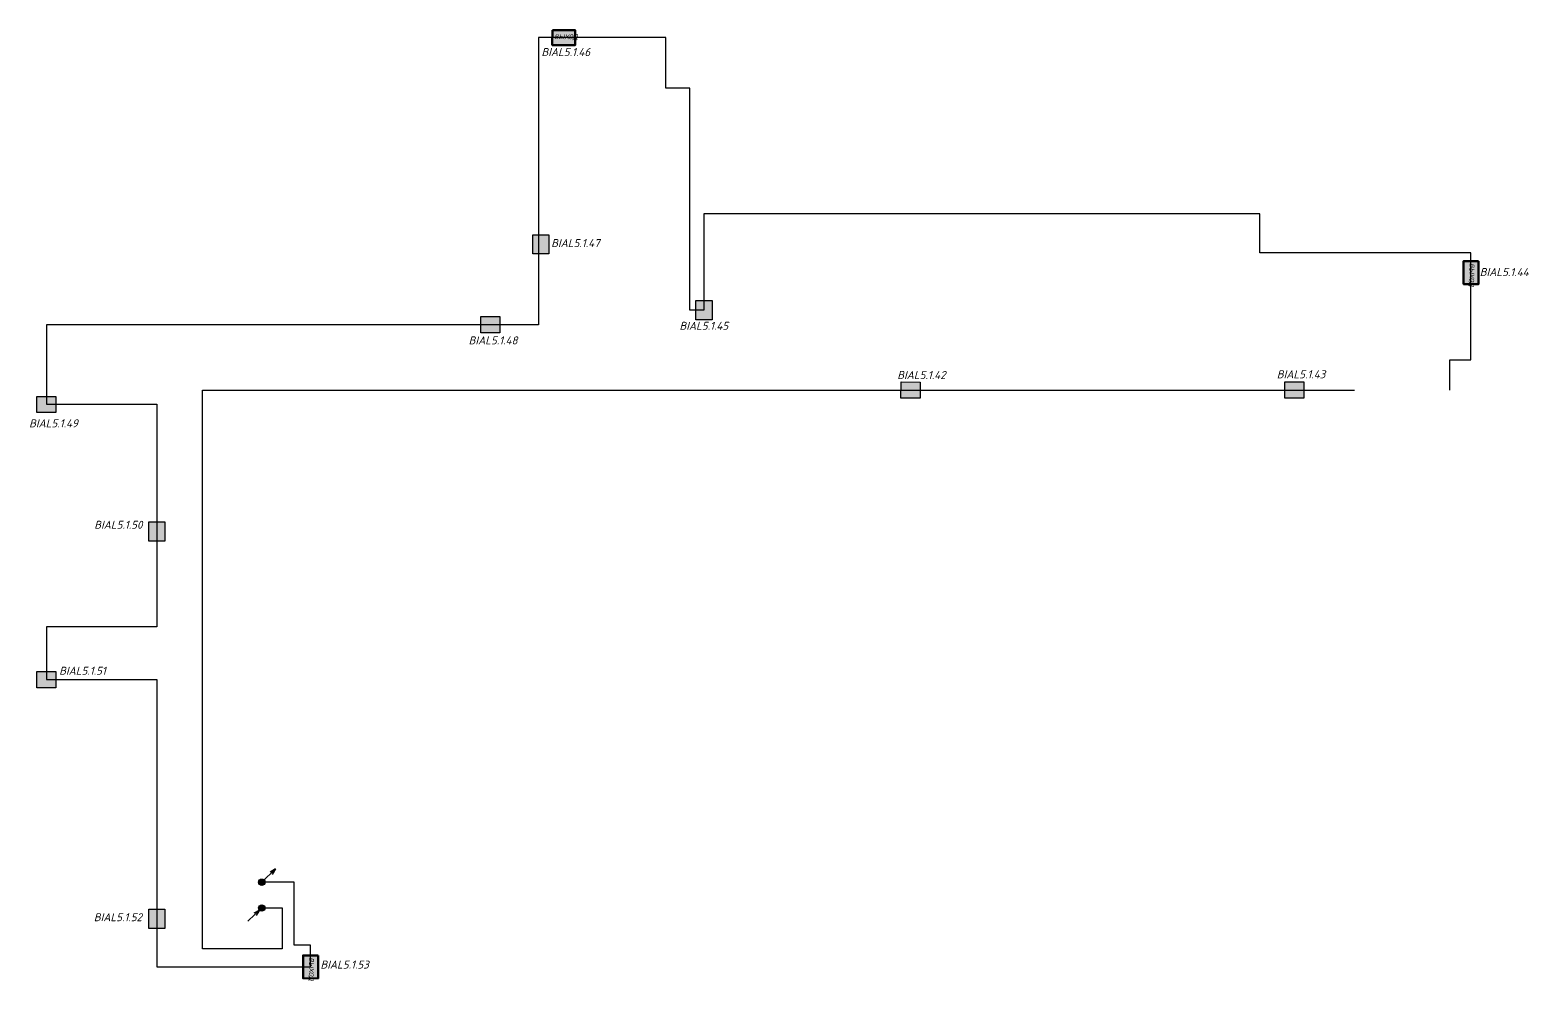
# Model space of a CAD drawing. Extents: x -152830 to 1281226, y -304852 to -2349.
# Drawn here: x 580527 to 627370, y -232420 to -202761 of the extents above; entities that cross this region are included whole.
import ezdxf

# ---------------------------------------------------------------- set-up
doc = ezdxf.new("R2010")
doc.units = 0
doc.header["$LTSCALE"] = 100
doc.linetypes.add('ACAD_ISO02W100', pattern=[15, 12, -3])
for name, color, linetype, lineweight in [('00-Штамп', 7, 'Continuous', 0), ('cc_ПС', 6, 'пс  -V-V-V-V-V-V-V-', 30), ('Радио', 5, 'Continuous', 30)]:
    doc.layers.add(name, color=color, linetype=linetype, lineweight=lineweight)
doc.layers.add('_СОУЭ Оповещение_световое', color=1, linetype='Continuous')
doc.layers.add('ODG - Проводка', color=3, linetype='Continuous')
doc.styles.add('OlympDesign', font='isocpeui.ttf', dxfattribs={"height": 250})
doc.styles.get("Standard").update_dxf_attribs({"font": 'arial.ttf'})
doc.linetypes.add('пс  -V-V-V-V-V-V-V-', pattern='A,20,-0.2,["V",Standard,S=3,R=0,X=1,Y=-1.5],-5', length=25.2)

# ---------------------------------------------------------------- blocks, each defined once
blk = doc.blocks.new('*U165')
at = {"linetype": 'Continuous', "lineweight": 20, "true_color": 0xffffff}
h = blk.add_hatch(color=7, dxfattribs=at)
h.dxf.hatch_style = 1
h.paths.add_polyline_path([(-15, 709), (-15, -223), (1418, -210), (1418, 722)])
at = {"color": 1, "linetype": 'Continuous', "lineweight": 50}
blk.add_lwpolyline([(-15, 709), (1418, 722), (1418, -210), (-15, -223)], close=True, dxfattribs=at)
at = {"color": 1, "linetype": 'Continuous', "lineweight": 30, "insert": (100, 455), "char_height": 300, "attachment_point": 1, "style": 'OlympDesign'}
blk.add_mtext_dynamic_manual_height_columns('ВЫХОД', width=642.49, gutter_width=25, heights=[0], dxfattribs=at)
at = {"style": 'OlympDesign'}
blk.add_attdef('НУМЕРАЦИЯ', (908, 798), '', height=500, rotation=90, dxfattribs=at)
at = {"color": 6, "lineweight": 20, "style": 'OlympDesign', "flags": 1}
for tag, p in [('ПОМЕЩЕНИЕ', (1645, -43)), ('ИД', (2550, -400))]:
    blk.add_attdef(tag, p, '', height=250, dxfattribs=at)
blk = doc.blocks.new('*U162')
at = {"linetype": 'Continuous', "lineweight": 20, "true_color": 0xffffff}
h = blk.add_hatch(color=7, dxfattribs=at)
h.dxf.hatch_style = 1
h.paths.add_polyline_path([(-15, 709), (-15, -223), (1418, -210), (1418, 722)])
at = {"color": 1, "linetype": 'Continuous', "lineweight": 50}
blk.add_lwpolyline([(-15, 709), (1418, 722), (1418, -210), (-15, -223)], close=True, dxfattribs=at)
at = {"color": 1, "linetype": 'Continuous', "lineweight": 30, "insert": (100, 455), "char_height": 300, "attachment_point": 1, "style": 'OlympDesign'}
blk.add_mtext_dynamic_manual_height_columns('ВЫХОД', width=642.49, gutter_width=25, heights=[0], dxfattribs=at)
at = {"style": 'OlympDesign'}
blk.add_attdef('НУМЕРАЦИЯ', (-683, -914), '', height=500, rotation=90, dxfattribs=at)
at = {"color": 6, "lineweight": 20, "style": 'OlympDesign', "flags": 1}
for tag, p in [('ПОМЕЩЕНИЕ', (1645, -43)), ('ИД', (2550, -400))]:
    blk.add_attdef(tag, p, '', height=250, dxfattribs=at)
blk = doc.blocks.new('*U228')
at = {"linetype": 'Continuous', "lineweight": 20, "true_color": 0xffffff}
h = blk.add_hatch(color=7, dxfattribs=at)
h.dxf.hatch_style = 1
h.paths.add_polyline_path([(-15, 709), (-15, -223), (1418, -210), (1418, 722)])
at = {"color": 1, "linetype": 'Continuous', "lineweight": 50}
blk.add_lwpolyline([(-15, 709), (1418, 722), (1418, -210), (-15, -223)], close=True, dxfattribs=at)
at = {"color": 1, "linetype": 'Continuous', "lineweight": 30, "insert": (100, 455), "char_height": 300, "attachment_point": 1, "style": 'OlympDesign'}
blk.add_mtext_dynamic_manual_height_columns('ВЫХОД', width=642.49, gutter_width=25, heights=[0], dxfattribs=at)
at = {"style": 'OlympDesign'}
blk.add_attdef('НУМЕРАЦИЯ', (802, 866), '', height=500, rotation=90, dxfattribs=at)
at = {"color": 6, "lineweight": 20, "style": 'OlympDesign', "flags": 1}
for tag, p in [('ПОМЕЩЕНИЕ', (1645, -43)), ('ИД', (2550, -400))]:
    blk.add_attdef(tag, p, '', height=250, dxfattribs=at)
blk = doc.blocks.new('*U230')
at = {"linetype": 'Continuous', "lineweight": 20, "true_color": 0xffffff}
h = blk.add_hatch(color=7, dxfattribs=at)
h.dxf.hatch_style = 1
h.paths.add_polyline_path([(200, -972), (200, 39), (-994, 39), (-994, -972)])
at = {"color": 1, "linetype": 'Continuous', "lineweight": 30}
blk.add_lwpolyline([(-992, 40), (202, 40), (202, -972), (-992, -972)], close=True, dxfattribs=at)
blk.add_lwpolyline([(124, -448, 0, 244, 0), (-364, -448, 0, 0, 0), (-890, -448, 0, 0, 0)], format="xyseb", dxfattribs=at)
at = {"style": 'OlympDesign'}
blk.add_attdef('НУМЕРАЦИЯ', (404, -158), '', height=500, dxfattribs=at)
at = {"color": 6, "lineweight": 20, "style": 'OlympDesign', "flags": 1}
for tag, p in [('ПОМЕЩЕНИЕ', (1645, -43)), ('ИД', (2550, -400))]:
    blk.add_attdef(tag, p, '', height=250, dxfattribs=at)
at = {"color": 2, "linetype": 'Continuous', "lineweight": 30, "style": 'OlympDesign', "width": 0.8, "flags": 1}
blk.add_attdef('ID', (2010, -411), '', height=250, dxfattribs=at)
blk = doc.blocks.new('*U232')
at = {"linetype": 'Continuous', "lineweight": 20, "true_color": 0xffffff}
h = blk.add_hatch(color=7, dxfattribs=at)
h.dxf.hatch_style = 1
h.paths.add_polyline_path([(200, -972), (200, 39), (-994, 39), (-994, -972)])
at = {"color": 1, "linetype": 'Continuous', "lineweight": 30}
blk.add_lwpolyline([(-992, 40), (202, 40), (202, -972), (-992, -972)], close=True, dxfattribs=at)
blk.add_lwpolyline([(124, -448, 0, 244, 0), (-364, -448, 0, 0, 0), (-890, -448, 0, 0, 0)], format="xyseb", dxfattribs=at)
at = {"color": 6, "lineweight": 20, "style": 'OlympDesign', "flags": 1}
for tag, p in [('ПОМЕЩЕНИЕ', (1645, -43)), ('ИД', (2550, -400))]:
    blk.add_attdef(tag, p, '', height=250, dxfattribs=at)
at = {"color": 2, "linetype": 'Continuous', "lineweight": 30, "style": 'OlympDesign', "width": 0.8, "flags": 1}
blk.add_attdef('ID', (2010, -411), '', height=250, dxfattribs=at)
at = {"style": 'OlympDesign'}
blk.add_attdef('НУМЕРАЦИЯ', (-1474, -1893), '', height=500, dxfattribs=at)
blk = doc.blocks.new('*U231')
at = {"linetype": 'Continuous', "lineweight": 20, "true_color": 0xffffff}
h = blk.add_hatch(color=7, dxfattribs=at)
h.dxf.hatch_style = 1
h.paths.add_polyline_path([(200, -972), (200, 39), (-994, 39), (-994, -972)])
at = {"color": 1, "linetype": 'Continuous', "lineweight": 30}
blk.add_lwpolyline([(-992, 40), (202, 40), (202, -972), (-992, -972)], close=True, dxfattribs=at)
blk.add_lwpolyline([(124, -448, 0, 244, 0), (-364, -448, 0, 0, 0), (-890, -448, 0, 0, 0)], format="xyseb", dxfattribs=at)
at = {"color": 6, "lineweight": 20, "style": 'OlympDesign', "flags": 1}
for tag, p in [('ПОМЕЩЕНИЕ', (1645, -43)), ('ИД', (2550, -400))]:
    blk.add_attdef(tag, p, '', height=250, dxfattribs=at)
at = {"color": 2, "linetype": 'Continuous', "lineweight": 30, "style": 'OlympDesign', "width": 0.8, "flags": 1}
blk.add_attdef('ID', (2010, -411), '', height=250, dxfattribs=at)
at = {"style": 'OlympDesign'}
blk.add_attdef('НУМЕРАЦИЯ', (-566, -4381), '', height=500, dxfattribs=at)
blk = doc.blocks.new('*U229')
at = {"linetype": 'Continuous', "lineweight": 20, "true_color": 0xffffff}
h = blk.add_hatch(color=7, dxfattribs=at)
h.dxf.hatch_style = 1
h.paths.add_polyline_path([(200, -972), (200, 39), (-994, 39), (-994, -972)])
at = {"color": 1, "linetype": 'Continuous', "lineweight": 30}
blk.add_lwpolyline([(-992, 40), (202, 40), (202, -972), (-992, -972)], close=True, dxfattribs=at)
blk.add_lwpolyline([(124, -448, 0, 244, 0), (-364, -448, 0, 0, 0), (-890, -448, 0, 0, 0)], format="xyseb", dxfattribs=at)
at = {"color": 6, "lineweight": 20, "style": 'OlympDesign', "flags": 1}
for tag, p in [('ПОМЕЩЕНИЕ', (1645, -43)), ('ИД', (2550, -400))]:
    blk.add_attdef(tag, p, '', height=250, dxfattribs=at)
at = {"color": 2, "linetype": 'Continuous', "lineweight": 30, "style": 'OlympDesign', "width": 0.8, "flags": 1}
blk.add_attdef('ID', (2010, -411), '', height=250, dxfattribs=at)
at = {"style": 'OlympDesign'}
blk.add_attdef('НУМЕРАЦИЯ', (-243, -4406), '', height=500, dxfattribs=at)
blk = doc.blocks.new('*U234')
at = {"linetype": 'Continuous', "lineweight": 20, "true_color": 0xffffff}
h = blk.add_hatch(color=7, dxfattribs=at)
h.dxf.hatch_style = 1
h.paths.add_polyline_path([(200, -972), (200, 39), (-994, 39), (-994, -972)])
at = {"color": 1, "linetype": 'Continuous', "lineweight": 30}
blk.add_lwpolyline([(-992, 40), (202, 40), (202, -972), (-992, -972)], close=True, dxfattribs=at)
blk.add_lwpolyline([(124, -448, 0, 244, 0), (-364, -448, 0, 0, 0), (-890, -448, 0, 0, 0)], format="xyseb", dxfattribs=at)
at = {"color": 6, "lineweight": 20, "style": 'OlympDesign', "flags": 1}
for tag, p in [('ПОМЕЩЕНИЕ', (1645, -43)), ('ИД', (2550, -400))]:
    blk.add_attdef(tag, p, '', height=250, dxfattribs=at)
at = {"style": 'OlympDesign'}
blk.add_attdef('НУМЕРАЦИЯ', (-569, -1109), '', height=500, dxfattribs=at)
at = {"color": 2, "linetype": 'Continuous', "lineweight": 30, "style": 'OlympDesign', "width": 0.8, "flags": 1}
blk.add_attdef('ID', (2010, -411), '', height=250, dxfattribs=at)
blk = doc.blocks.new('*U154')
at = {"linetype": 'Continuous', "lineweight": 20, "true_color": 0xffffff}
h = blk.add_hatch(color=7, dxfattribs=at)
h.dxf.hatch_style = 1
h.paths.add_polyline_path([(196, -973), (201, 39), (-994, 43), (-998, -968)])
at = {"color": 1, "linetype": 'Continuous', "lineweight": 30}
blk.add_lwpolyline([(-994, 43), (201, 39), (196, -973), (-998, -968)], close=True, dxfattribs=at)
blk.add_lwpolyline([(-889, -440, 0, 244, 0), (-401, -442, 0, 0, 0), (125, -444, 0, 0, 0)], format="xyseb", dxfattribs=at)
at = {"style": 'OlympDesign'}
blk.add_attdef('НУМЕРАЦИЯ', (-1228, 227), '', height=500, dxfattribs=at)
at = {"color": 6, "lineweight": 20, "style": 'OlympDesign', "flags": 1}
for tag, p in [('ПОМЕЩЕНИЕ', (1643, -44)), ('ИД', (2549, -401))]:
    blk.add_attdef(tag, p, '', height=250, dxfattribs=at)
at = {"color": 2, "linetype": 'Continuous', "lineweight": 30, "style": 'OlympDesign', "width": 0.8, "flags": 1}
blk.add_attdef('ID', (2008, -419), '', height=250, rotation=359.76857, dxfattribs=at)
blk = doc.blocks.new('*U155')
at = {"linetype": 'Continuous', "lineweight": 20, "true_color": 0xffffff}
h = blk.add_hatch(color=7, dxfattribs=at)
h.dxf.hatch_style = 1
h.paths.add_polyline_path([(200, -972), (200, 39), (-994, 39), (-994, -972)])
at = {"color": 1, "linetype": 'Continuous', "lineweight": 30}
blk.add_lwpolyline([(-992, 40), (202, 40), (202, -972), (-992, -972)], close=True, dxfattribs=at)
blk.add_lwpolyline([(124, -448, 0, 244, 0), (-364, -448, 0, 0, 0), (-890, -448, 0, 0, 0)], format="xyseb", dxfattribs=at)
at = {"style": 'OlympDesign'}
blk.add_attdef('НУМЕРАЦИЯ', (-1495, 272), '', height=500, dxfattribs=at)
at = {"color": 6, "lineweight": 20, "style": 'OlympDesign', "flags": 1}
for tag, p in [('ПОМЕЩЕНИЕ', (1645, -43)), ('ИД', (2550, -400))]:
    blk.add_attdef(tag, p, '', height=250, dxfattribs=at)
at = {"color": 2, "linetype": 'Continuous', "lineweight": 30, "style": 'OlympDesign', "width": 0.8, "flags": 1}
blk.add_attdef('ID', (2010, -411), '', height=250, dxfattribs=at)
blk = doc.blocks.new('*U235')
at = {"linetype": 'Continuous', "lineweight": 20, "true_color": 0xffffff}
h = blk.add_hatch(color=7, dxfattribs=at)
h.dxf.hatch_style = 1
h.paths.add_polyline_path([(200, -972), (200, 39), (-994, 39), (-994, -972)])
at = {"color": 1, "linetype": 'Continuous', "lineweight": 30}
blk.add_lwpolyline([(-992, 40), (202, 40), (202, -972), (-992, -972)], close=True, dxfattribs=at)
blk.add_lwpolyline([(124, -448, 0, 244, 0), (-364, -448, 0, 0, 0), (-890, -448, 0, 0, 0)], format="xyseb", dxfattribs=at)
at = {"style": 'OlympDesign'}
blk.add_attdef('НУМЕРАЦИЯ', (-1622, 1062), '', height=500, dxfattribs=at)
at = {"color": 6, "lineweight": 20, "style": 'OlympDesign', "flags": 1}
for tag, p in [('ПОМЕЩЕНИЕ', (1645, -43)), ('ИД', (2550, -400))]:
    blk.add_attdef(tag, p, '', height=250, dxfattribs=at)
at = {"color": 2, "linetype": 'Continuous', "lineweight": 30, "style": 'OlympDesign', "width": 0.8, "flags": 1}
blk.add_attdef('ID', (2010, -411), '', height=250, dxfattribs=at)
blk = doc.blocks.new('*U233')
at = {"linetype": 'Continuous', "lineweight": 20, "true_color": 0xffffff}
h = blk.add_hatch(color=7, dxfattribs=at)
h.dxf.hatch_style = 1
h.paths.add_polyline_path([(200, -972), (200, 39), (-994, 39), (-994, -972)])
at = {"color": 1, "linetype": 'Continuous', "lineweight": 30}
blk.add_lwpolyline([(-992, 40), (202, 40), (202, -972), (-992, -972)], close=True, dxfattribs=at)
blk.add_lwpolyline([(124, -448, 0, 244, 0), (-364, -448, 0, 0, 0), (-890, -448, 0, 0, 0)], format="xyseb", dxfattribs=at)
at = {"color": 6, "lineweight": 20, "style": 'OlympDesign', "flags": 1}
for tag, p in [('ПОМЕЩЕНИЕ', (1645, -43)), ('ИД', (2550, -400))]:
    blk.add_attdef(tag, p, '', height=250, dxfattribs=at)
at = {"color": 2, "linetype": 'Continuous', "lineweight": 30, "style": 'OlympDesign', "width": 0.8, "flags": 1}
blk.add_attdef('ID', (2010, -411), '', height=250, dxfattribs=at)
at = {"style": 'OlympDesign'}
blk.add_attdef('НУМЕРАЦИЯ', (-1751, -1698), '', height=500, dxfattribs=at)
blk = doc.blocks.new('*U120')
at = {"layer": 'ODG - Проводка'}
h = blk.add_hatch(color=0, dxfattribs=at)
edge = h.paths.add_edge_path()
edge.add_arc((0, 0), 50, 0, 360)
at = {"layer": 'ODG - Проводка', "color": 0}
for points in [[(0, 0), (212, 212)], [(35, 35), (85, 122)], [(35, 35), (122, 85)]]:
    blk.add_lwpolyline(points, dxfattribs=at)
blk.add_circle((0, 0), 50, dxfattribs=at)
blk = doc.blocks.new('*U118')
at = {"layer": 'ODG - Проводка'}
h = blk.add_hatch(color=0, dxfattribs=at)
edge = h.paths.add_edge_path()
edge.add_arc((0, 0), 50, 0, 360)
at = {"layer": 'ODG - Проводка', "color": 0}
for points in [[(-212, -212), (0, 0)], [(-212, -212), (-162, -126)], [(-212, -212), (-126, -162)]]:
    blk.add_lwpolyline(points, dxfattribs=at)
blk.add_circle((0, 0), 50, dxfattribs=at)

msp = doc.modelspace()

# ---------------------------------------------------------------- linework, layer by layer
at = {"layer": 'cc_ПС', "color": 1, "linetype": 'ACAD_ISO02W100', "lineweight": 30, "ltscale": 30}
msp.add_lwpolyline([(587769.133943, -230199.233807), (588406.135561, -230199.233807), (588406.135561, -231480.517416), (585918.750389, -231480.517416), (585918.750389, -214015.002851), (624900.681991, -214015.002851), (624900.681991, -213070.416032), (625556.084787, -213070.416032), (625556.084787, -209727.813447), (618957.526024, -209727.813447), (618957.526024, -208504.565974), (601586.3786, -208504.565974), (601586.3786, -211517.879364), (601142.892271, -211517.879364), (601142.892271, -204580.34268), (600396.788372, -204580.34268), (600396.788372, -203001.049712), (596421.860787, -203001.049712), (596421.860787, -211970.76463), (581039.25516, -211970.76463), (581039.255113, -214455.941624), (584492.132184, -214455.941624), (584492.132184, -221410.83713), (581039.255113, -221410.83713), (581039.255113, -223055.941348), (584492.132184, -223055.941348), (584492.132184, -232038.584583), (589296.137181, -232038.584583), (589296.137181, -231364.408443), (588780.631787, -231364.408443), (588780.631787, -229394.29574), (587769.133943, -229394.29574)], dxfattribs=at)

# ---------------------------------------------------------------- block references
at = {"layer": '_СОУЭ Оповещение_световое', "color": 4}
ref = msp.add_blockref('*U162', (596855.185414, -203122.572129), dxfattribs=dict(at, xscale=0.4999999999999984, yscale=0.4999999999999984, zscale=0.4999999999999984, rotation=359.4723474880294))
ref.add_attrib('НУМЕРАЦИЯ', 'BIAL5.1.46', (596509.429109, -203576.16878), dxfattribs={"layer": '00-Штамп', "color": 7, "height": 250, "style": 'OlympDesign'})
ref = msp.add_blockref('*U234', (596259.197022, -209261.615873), dxfattribs=dict(at, xscale=0.5, yscale=0.5, zscale=0.5, rotation=90))
ref.add_attrib('НУМЕРАЦИЯ', 'BIAL5.1.47', (596813.789429, -209546.256932), dxfattribs={"layer": '00-Штамп', "color": 7, "height": 250, "style": 'OlympDesign'})
ref = msp.add_blockref('*U165', (625434.56237, -209993.809665), dxfattribs=dict(at, xscale=0.4999999999999983, yscale=0.4999999999999983, zscale=0.4999999999999983, rotation=269.4723474880294))
ref.add_attrib('НУМЕРАЦИЯ', 'BIAL5.1.44', (625829.56192, -210451.701825), dxfattribs={"layer": '00-Штамп', "color": 7, "height": 250, "style": 'OlympDesign'})
ref = msp.add_blockref('*U235', (601353.443995, -211320.511595), dxfattribs=dict(at, xscale=0.5, yscale=0.5, zscale=0.5, rotation=90))
ref.add_attrib('НУМЕРАЦИЯ', 'BIAL5.1.45', (600822.208506, -212131.729615), dxfattribs={"layer": '00-Штамп', "color": 7, "height": 250, "style": 'OlympDesign'})
ref = msp.add_blockref('*U233', (595108.589825, -211737.830026), dxfattribs=dict(at, xscale=0.5, yscale=0.5, zscale=0.5))
ref.add_attrib('НУМЕРАЦИЯ', 'BIAL5.1.48', (594233.181563, -212586.826829), dxfattribs={"layer": '00-Штамп', "color": 7, "height": 250, "style": 'OlympDesign'})
ref = msp.add_blockref('*U154', (608242.152401, -213782.617734), dxfattribs=dict(at, xscale=0.5, yscale=0.5, zscale=0.5))
ref.add_attrib('НУМЕРАЦИЯ', 'BIAL5.1.42', (607627.98279, -213669.227045), dxfattribs={"layer": '00-Штамп', "color": 7, "height": 250, "style": 'OlympDesign'})
ref = msp.add_blockref('*U155', (620236.622882, -213782.068246), dxfattribs=dict(at, xscale=0.5, yscale=0.5, zscale=0.5))
ref.add_attrib('НУМЕРАЦИЯ', 'BIAL5.1.43', (619489.090973, -213646.157553), dxfattribs={"layer": '00-Штамп', "color": 7, "height": 250, "style": 'OlympDesign'})
ref = msp.add_blockref('*U232', (581236.622929, -214232.068523), dxfattribs=dict(at, xscale=0.5, yscale=0.5, zscale=0.5))
ref.add_attrib('НУМЕРАЦИЯ', 'BIAL5.1.49', (580499.804492, -215178.688622), dxfattribs={"layer": '00-Штамп', "color": 7, "height": 250, "style": 'OlympDesign'})
ref = msp.add_blockref('*U231', (584725.066788, -218632.252736), dxfattribs=dict(at, xscale=0.5, yscale=0.5, zscale=0.5, rotation=270))
ref.add_attrib('НУМЕРАЦИЯ', 'BIAL5.1.50', (582534.612889, -218349.396319), dxfattribs={"layer": '00-Штамп', "color": 7, "height": 250, "style": 'OlympDesign'})
ref = msp.add_blockref('*U230', (581236.622929, -222832.068246), dxfattribs=dict(at, xscale=0.5, yscale=0.5, zscale=0.5))
ref.add_attrib('НУМЕРАЦИЯ', 'BIAL5.1.51', (581438.78466, -222910.859129), dxfattribs={"layer": '00-Штамп', "color": 7, "height": 250, "style": 'OlympDesign'})
ref = msp.add_blockref('*U229', (584725.06623, -230734.593035), dxfattribs=dict(at, xscale=0.5, yscale=0.5, zscale=0.5, rotation=270))
ref.add_attrib('НУМЕРАЦИЯ', 'BIAL5.1.52', (582522.120956, -230612.905314), dxfattribs={"layer": '00-Штамп', "color": 7, "height": 250, "style": 'OlympDesign'})
ref = msp.add_blockref('*U228', (589174.614764, -231688.809665), dxfattribs=dict(at, xscale=0.4999999999999982, yscale=0.4999999999999982, zscale=0.4999999999999982, rotation=269.4723474880294))
ref.add_attrib('НУМЕРАЦИЯ', 'BIAL5.1.53', (589603.810421, -232093.991215), dxfattribs={"layer": '00-Штамп', "color": 7, "height": 250, "style": 'OlympDesign'})
at = {"layer": 'Радио', "xscale": 2, "yscale": 2, "zscale": 2, "rotation": 178.7329526101915}
for name, p in [('*U118', (587769.133943, -229394.29574)), ('*U120', (587769.133943, -230199.233807))]:
    msp.add_blockref(name, p, dxfattribs=at)

doc.saveas('drawing.dxf')
